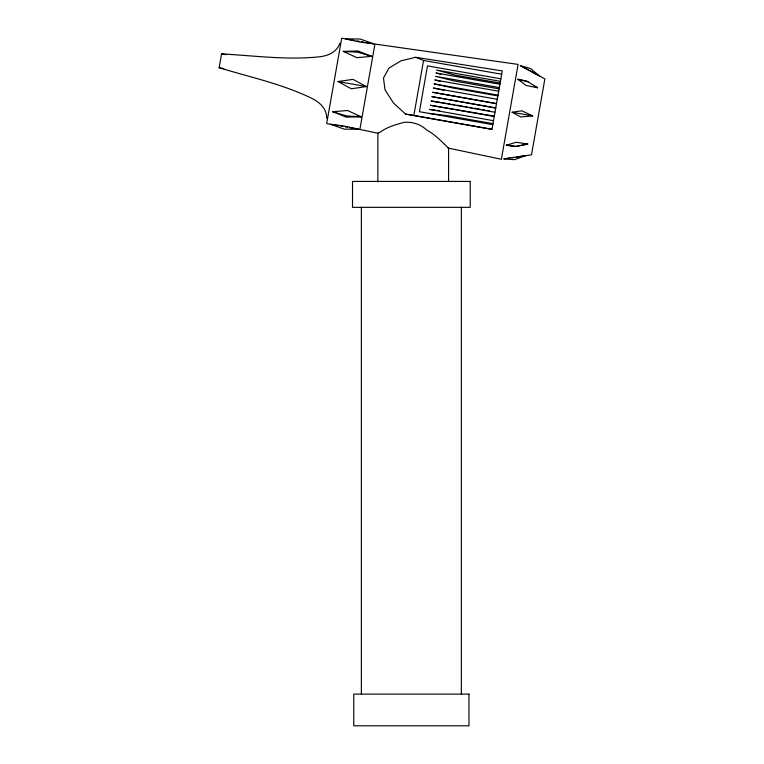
<?xml version="1.0" encoding="UTF-8"?>
<svg xmlns="http://www.w3.org/2000/svg" width="764" height="764" viewBox="0 0 764 764"><rect width="100%" height="100%" fill="white"/><g stroke="black" fill="none" stroke-linecap="round" stroke-linejoin="round"><path stroke-width="1.15" d="M326.639 118.181C326.963 109.185 319.915 102.328 312.38 98.642C282.89 84.145 250.363 77.26 219.125 67.719L221.56 53.919C254.173 55.638 287.102 60.299 319.763 56.756C328.109 55.867 337.077 51.837 339.846 43.281M405.627 114.103L413.849 115.45L423.552 60.461L415.645 57.281L400.919 60.853L388.838 68.216L383.471 78.062L385.027 89.856L393.489 102.997L405.627 114.103L491.949 129.412L502.263 70.909L415.645 57.281M503.925 158.902L525.67 155.684L514.382 159.666L503.925 158.902L509.645 158.052M512.147 112.27L521.745 110.799L532.68 115.899L520.666 116.94L512.147 112.27L532.68 115.899M511.937 157.718L514.22 157.374M516.512 157.04L531.496 154.815L544.875 78.912L520.37 65.637L530.455 68.502L539.699 76.114L520.37 65.637M337.946 81.557L353.006 79.36L366.414 86.58L351.344 88.767L337.946 81.557L366.414 86.58M509.894 145.045L506.331 145.246L516.197 142.257L527.723 144.024L515.433 146.593L506.331 145.246L516.731 146.316L527.723 144.024L524.161 144.234M358.879 129.269L344.23 129.135L330.42 124.255L344.755 126.146L358.879 129.269L349.769 127.664M435.222 110.121L429.588 109.424L493.487 120.693M437.476 110.388L439.73 110.665M428.891 113.378L448.048 115.727L492.971 123.644M373.94 43.882L359.596 41.991L345.471 38.859L360.121 39.002L373.94 43.882L365.966 42.478M445.651 103.216L431.077 100.991L494.976 112.251M447.885 103.56L450.13 103.904M221.56 53.919L226.268 54.655M354.582 40.463L341.728 38.2L326.667 123.596L338.385 125.659M356.864 40.864L359.137 41.275M361.41 41.676L363.693 42.077M423.552 60.461L501.681 74.242M500.869 78.826L427.487 65.885L419.407 111.706L492.79 124.647M346.684 51.971L343.265 51.369L356.836 57.644L371.734 56.383L358.01 50.987L343.265 51.369L357.8 52.2L371.734 56.383L368.315 55.782M500.43 81.328L436.531 70.059L455.201 75.159L500.124 83.075M499.914 84.26L436.015 72.991L441.506 74.49M499.322 87.573L435.432 76.314L454.179 80.955L499.102 88.872M498.682 91.222L434.783 79.962L440.303 81.328M497.994 95.147L434.095 83.878L452.937 87.984L497.861 95.901M497.259 99.282L433.369 88.013L444.447 90.429M496.514 103.551L432.615 92.282L496.476 103.723M495.74 107.905L431.841 96.636L495.712 108.068M452.431 104.305L454.733 104.716M457.044 105.126L462.803 106.139M465.104 106.54L467.406 106.95M469.707 107.352L472.018 107.762M474.32 108.173L480.078 109.185M482.38 109.586L484.682 109.997M486.993 110.398L489.294 110.809M494.298 116.109L430.323 105.27L494.222 116.539M413.849 115.45L491.978 129.231M336.036 112.346L332.627 111.745L347.515 110.493L361.086 116.768L346.35 117.14L332.627 111.745L346.56 115.937L361.086 116.768L357.667 116.166M340.668 126.06L342.94 126.461M345.223 126.862L347.496 127.263M219.125 67.719L223.804 68.645M537.646 87.764L526.205 85.492L517.963 79.303L526.969 81.146L537.646 87.764L534.361 86.351M378.428 133.356L359.873 129.45L374.933 44.054L518.087 64.405L501.356 159.284L448.01 148.035M528.096 81.853L517.963 79.303L521.239 80.707M461.351 207.34L461.351 694.113M448.583 181.545L448.583 148.12C441.735 141.798 435.002 134.349 426.474 129.87A23.302 18.479 13.1 0 0 404.07 122.383C395.637 124.608 387.128 127.015 380.109 132.182L377.865 133.203L377.865 181.966M361.372 207.34L361.372 694.113M470.213 181.421L352.51 181.421L352.51 207.34L470.213 207.34L470.213 181.421M468.972 694.113L353.751 694.113L353.751 725.8L468.972 725.8L468.972 694.113"/></g></svg>
